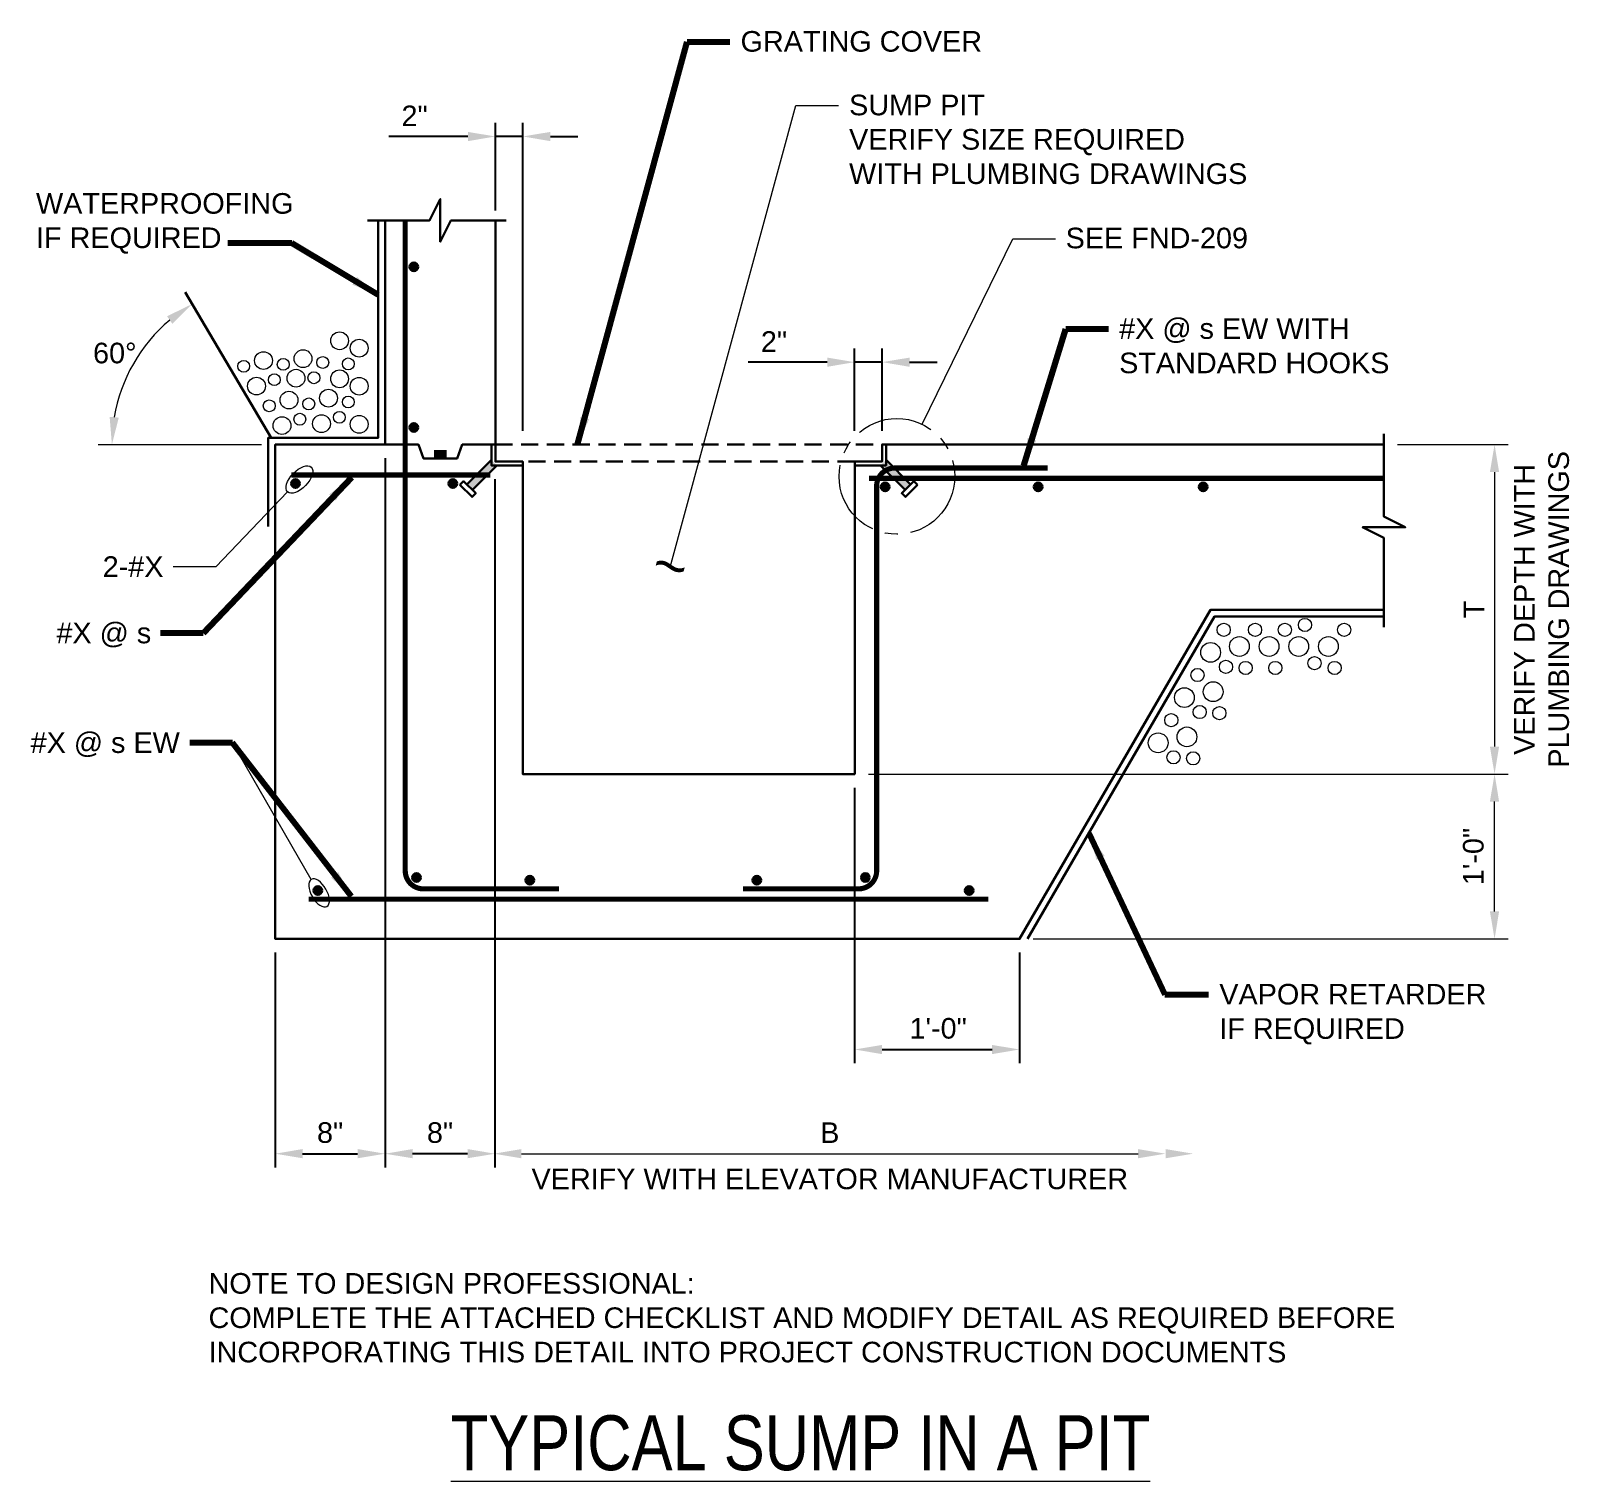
# Model space of a CAD drawing. Header units: inches. Extents: x -1138 to -1026, y 803 to 908.
import ezdxf

# ---------------------------------------------------------------- set-up
doc = ezdxf.new("R2010")
doc.units = ezdxf.units.IN
doc.header["$LTSCALE"] = 5
doc.header["$MEASUREMENT"] = 0
doc.linetypes.add('CENTER2', pattern=[1.125, 0.75, -0.125, 0.125, -0.125])
doc.linetypes.add('HIDDEN', pattern=[0.375, 0.25, -0.125])
for name, color, linetype, lineweight in [('S-ANNO-DIMS', 1, 'Continuous', 20), ('S-ANNO-TEXT', 7, 'Continuous', 20), ('S-DELT-PATT', 7, 'Continuous', 15), ('S-DETL', 3, 'Continuous', 30)]:
    doc.layers.add(name, color=color, linetype=linetype, lineweight=lineweight)
doc.styles.add('Romans', font='arial.ttf')
doc.dimstyles.get("Standard").update_dxf_attribs({"dimtxt": 0.18, "dimasz": 0.18, "dimexe": 0.18, "dimexo": 0.0625, "dimgap": 0.09, "dimtad": 0, "dimtih": 1, "dimtoh": 1, "dimdec": 4, "dimzin": 0, "dimdsep": 46, "dimtxsty": 'Standard', "dimcen": 0.09, "dimadec": 0, "dimazin": 0, "dimtfac": 1, "dimtdec": 4, "dimtofl": 0, "dimtmove": 0, "dimatfit": 3, "dimfxl": 1, "dimtolj": 1, "dimtzin": 0, "dimarcsym": 0})

# ---------------------------------------------------------------- blocks, each defined once
blk = doc.blocks.new('*D0')
at = {"layer": 'Defpoints', "color": 0, "transparency": 16777216}
for p in [(-1076.35, 884.19), (-1078.35, 878.19), (-1076.35, 878.19)]:
    blk.add_point(p, dxfattribs=at)
at = {"layer": 'S-ANNO-DIMS', "color": 0, "lineweight": -2, "transparency": 16777216}
for p, q in [((-1078.35, 879.19), (-1078.35, 885.19)), ((-1076.35, 879.19), (-1076.35, 885.19)), ((-1080.35, 884.19), (-1086.1, 884.19)), ((-1076.35, 884.19), (-1078.35, 884.19)), ((-1074.35, 884.19), (-1072.35, 884.19))]:
    blk.add_line(p, q, dxfattribs=at)
at = {"layer": 'S-ANNO-DIMS', "color": 0, "transparency": 16777216}
for points in [[(-1080.35, 884.52), (-1080.35, 883.85), (-1078.35, 884.19)], [(-1074.35, 884.52), (-1074.35, 883.85), (-1076.35, 884.19)]]:
    blk.add_solid(points, dxfattribs=at)
at = {"layer": 'S-ANNO-DIMS', "color": 0, "transparency": 16777216, "insert": (-1084.22, 885.69), "char_height": 1.5, "attachment_point": 5, "style": 'Romans'}
blk.add_mtext('\\A1;2"', dxfattribs=at)
blk = doc.blocks.new('*D1')
at = {"layer": 'Defpoints', "color": 0, "transparency": 16777216}
for p in [(-1078.35, 854.2), (-1066.35, 842.2), (-1066.35, 834.15)]:
    blk.add_point(p, dxfattribs=at)
at = {"layer": 'S-ANNO-DIMS', "color": 0, "lineweight": -2, "transparency": 16777216}
for p, q in [((-1078.35, 853.2), (-1078.35, 833.15)), ((-1066.35, 841.2), (-1066.35, 833.15)), ((-1076.35, 834.15), (-1068.35, 834.15))]:
    blk.add_line(p, q, dxfattribs=at)
at = {"layer": 'S-ANNO-DIMS', "color": 0, "transparency": 16777216}
for points in [[(-1076.35, 834.48), (-1076.35, 833.81), (-1078.35, 834.15)], [(-1068.35, 834.48), (-1068.35, 833.81), (-1066.35, 834.15)]]:
    blk.add_solid(points, dxfattribs=at)
at = {"layer": 'S-ANNO-DIMS', "color": 0, "transparency": 16777216, "insert": (-1072.27, 835.68), "char_height": 1.5, "attachment_point": 5, "style": 'Romans'}
blk.add_mtext('\\A1;1\'-0"', dxfattribs=at)
blk = doc.blocks.new('*D2')
at = {"layer": 'Defpoints', "color": 0, "transparency": 16777216}
for p in [(-1112.53, 878.19), (-1120.53, 842.2), (-1112.53, 826.56)]:
    blk.add_point(p, dxfattribs=at)
at = {"layer": 'S-ANNO-DIMS', "color": 0, "lineweight": -2, "transparency": 16777216}
for p, q in [((-1112.53, 877.19), (-1112.53, 825.56)), ((-1120.53, 841.2), (-1120.53, 825.56)), ((-1118.53, 826.56), (-1114.53, 826.56))]:
    blk.add_line(p, q, dxfattribs=at)
at = {"layer": 'S-ANNO-DIMS', "color": 0, "transparency": 16777216}
for points in [[(-1118.53, 826.9), (-1118.53, 826.23), (-1120.53, 826.56)], [(-1114.53, 826.9), (-1114.53, 826.23), (-1112.53, 826.56)]]:
    blk.add_solid(points, dxfattribs=at)
at = {"layer": 'S-ANNO-DIMS', "color": 0, "transparency": 16777216, "insert": (-1116.53, 828.09), "char_height": 1.5, "attachment_point": 5, "style": 'Romans'}
blk.add_mtext('\\A1;8"', dxfattribs=at)
blk = doc.blocks.new('*D5')
at = {"layer": 'Defpoints', "color": 0, "transparency": 16777216}
for p in [(-1039.83, 878.19), (-1078.35, 854.2), (-1031.77, 854.2)]:
    blk.add_point(p, dxfattribs=at)
at = {"layer": 'S-ANNO-DIMS', "transparency": 16777216}
for p, q in [((-1038.83, 878.19), (-1030.77, 878.19)), ((-1031.77, 876.19), (-1031.77, 856.2)), ((-1077.35, 854.2), (-1030.77, 854.2))]:
    blk.add_line(p, q, dxfattribs=at)
for points in [[(-1032.11, 876.19), (-1031.44, 876.19), (-1031.77, 878.19)], [(-1032.11, 856.2), (-1031.44, 856.2), (-1031.77, 854.2)]]:
    blk.add_solid(points, dxfattribs=at)
at = {"layer": 'S-ANNO-DIMS', "transparency": 16777216, "insert": (-1033.27, 866.19), "char_height": 1.5, "attachment_point": 5, "rotation": 90, "style": 'Romans'}
blk.add_mtext('\\A1;T', dxfattribs=at)
blk = doc.blocks.new('*D4')
at = {"layer": 'Defpoints', "color": 0, "transparency": 16777216}
for p in [(-1078.35, 854.2), (-1031.77, 854.2), (-1066.35, 842.2)]:
    blk.add_point(p, dxfattribs=at)
at = {"layer": 'S-ANNO-DIMS', "transparency": 16777216}
for p, q in [((-1077.35, 854.2), (-1030.77, 854.2)), ((-1031.77, 844.2), (-1031.77, 852.2)), ((-1065.35, 842.2), (-1030.77, 842.2))]:
    blk.add_line(p, q, dxfattribs=at)
for points in [[(-1032.11, 852.2), (-1031.44, 852.2), (-1031.77, 854.2)], [(-1032.11, 844.2), (-1031.44, 844.2), (-1031.77, 842.2)]]:
    blk.add_solid(points, dxfattribs=at)
at = {"layer": 'S-ANNO-DIMS', "transparency": 16777216, "insert": (-1033.31, 848.2), "char_height": 1.5, "attachment_point": 5, "rotation": 90, "style": 'Romans'}
blk.add_mtext('\\A1;1\'-0"', dxfattribs=at)
blk = doc.blocks.new('*D6')
at = {"layer": 'Defpoints', "color": 0, "transparency": 16777216}
for p in [(-1102.5, 900.62), (-1104.5, 894.22), (-1102.5, 878.19)]:
    blk.add_point(p, dxfattribs=at)
at = {"layer": 'S-ANNO-DIMS', "color": 0, "lineweight": -2, "transparency": 16777216}
for p, q in [((-1104.5, 895.22), (-1104.5, 901.62)), ((-1102.5, 879.19), (-1102.5, 901.62)), ((-1106.5, 900.62), (-1112.25, 900.62)), ((-1102.5, 900.62), (-1104.5, 900.62)), ((-1100.5, 900.62), (-1098.5, 900.62))]:
    blk.add_line(p, q, dxfattribs=at)
at = {"layer": 'S-ANNO-DIMS', "color": 0, "transparency": 16777216}
for points in [[(-1106.5, 900.95), (-1106.5, 900.28), (-1104.5, 900.62)], [(-1100.5, 900.95), (-1100.5, 900.28), (-1102.5, 900.62)]]:
    blk.add_solid(points, dxfattribs=at)
at = {"layer": 'S-ANNO-DIMS', "color": 0, "transparency": 16777216, "insert": (-1110.38, 902.12), "char_height": 1.5, "attachment_point": 5, "style": 'Romans'}
blk.add_mtext('\\A1;2"', dxfattribs=at)
blk = doc.blocks.new('*D3')
at = {"layer": 'Defpoints', "color": 0, "transparency": 16777216}
for p in [(-1112.53, 878.19), (-1104.53, 876.67), (-1112.53, 826.56)]:
    blk.add_point(p, dxfattribs=at)
at = {"layer": 'S-ANNO-DIMS', "color": 0, "lineweight": -2, "transparency": 16777216}
for p, q in [((-1112.53, 877.19), (-1112.53, 825.56)), ((-1104.53, 875.67), (-1104.53, 825.56)), ((-1106.53, 826.56), (-1110.53, 826.56))]:
    blk.add_line(p, q, dxfattribs=at)
at = {"layer": 'S-ANNO-DIMS', "color": 0, "transparency": 16777216}
for points in [[(-1110.53, 826.9), (-1110.53, 826.23), (-1112.53, 826.56)], [(-1106.53, 826.9), (-1106.53, 826.23), (-1104.53, 826.56)]]:
    blk.add_solid(points, dxfattribs=at)
at = {"layer": 'S-ANNO-DIMS', "color": 0, "transparency": 16777216, "insert": (-1108.53, 828.09), "char_height": 1.5, "attachment_point": 5, "style": 'Romans'}
blk.add_mtext('\\A1;8"', dxfattribs=at)

msp = doc.modelspace()

# ---------------------------------------------------------------- hatches: boundary and pattern name
at = {"layer": 'S-DELT-PATT'}
h = msp.add_hatch(color=255, dxfattribs=at)
h.dxf.hatch_style = 1
h.paths.add_polyline_path([(-1104.7853367, 877.0683959), (-1104.5864629, 876.8695221), (-1104.3875891, 876.6706483), (-1106.1758689, 874.8823685), (-1106.5736165, 875.2801161)])
h = msp.add_hatch(color=255, dxfattribs=at)
h.dxf.hatch_style = 1
h.paths.add_polyline_path([(-1076.0670228, 877.0683959), (-1076.2658966, 876.8695221), (-1076.4647704, 876.6706483), (-1074.6764906, 874.8823685), (-1074.278743, 875.2801161)])
at = {"layer": 'S-DETL', "linetype": 'Continuous'}
h = msp.add_hatch(color=256, dxfattribs=at)
h.dxf.hatch_style = 1
edge = h.paths.add_edge_path()
edge.add_arc((-1110.4375881, 891.1271916), 0.3125, -180, 180)
h = msp.add_hatch(color=256, dxfattribs=at)
h.dxf.hatch_style = 1
edge = h.paths.add_edge_path()
edge.add_arc((-1110.4375881, 879.4398733), 0.3125, -180, 180)
h = msp.add_hatch(color=256, dxfattribs=at)
h.dxf.hatch_style = 1
edge = h.paths.add_edge_path()
edge.add_arc((-1119.0480619, 875.3494881), 0.3125, -180, 180)
h = msp.add_hatch(color=256, dxfattribs=at)
h.dxf.hatch_style = 1
edge = h.paths.add_edge_path()
edge.add_arc((-1107.595964, 875.3494881), 0.3125, -180, 180)
h = msp.add_hatch(color=256, dxfattribs=at)
h.dxf.hatch_style = 1
edge = h.paths.add_edge_path()
edge.add_arc((-1076.1234121, 875.1056202), 0.3125, 360, 720, ccw=False)
h = msp.add_hatch(color=256, dxfattribs=at)
h.dxf.hatch_style = 1
edge = h.paths.add_edge_path()
edge.add_arc((-1064.9968778, 875.1056202), 0.3125, 360, 720, ccw=False)
h = msp.add_hatch(color=256, dxfattribs=at)
h.dxf.hatch_style = 1
edge = h.paths.add_edge_path()
edge.add_arc((-1052.9747629, 875.1056202), 0.3125, 360, 720, ccw=False)
h = msp.add_hatch(color=256, dxfattribs=at)
h.dxf.hatch_style = 1
edge = h.paths.add_edge_path()
edge.add_arc((-1110.236224, 846.6690528), 0.3125, -180, 180)
h = msp.add_hatch(color=256, dxfattribs=at)
h.dxf.hatch_style = 1
edge = h.paths.add_edge_path()
edge.add_arc((-1101.9965867, 846.4676887), 0.3125, -180, 180)
h = msp.add_hatch(color=256, dxfattribs=at)
h.dxf.hatch_style = 1
edge = h.paths.add_edge_path()
edge.add_arc((-1085.4732157, 846.4676887), 0.3125, 360, 720, ccw=False)
h = msp.add_hatch(color=256, dxfattribs=at)
h.dxf.hatch_style = 1
edge = h.paths.add_edge_path()
edge.add_arc((-1077.5747761, 846.6690528), 0.3125, 360, 720, ccw=False)
h = msp.add_hatch(color=256, dxfattribs=at)
h.dxf.hatch_style = 1
edge = h.paths.add_edge_path()
edge.add_arc((-1117.4298624, 845.7176887), 0.3125, 345, 705, ccw=False)
h = msp.add_hatch(color=256, dxfattribs=at)
h.dxf.hatch_style = 1
edge = h.paths.add_edge_path()
edge.add_arc((-1070.0107673, 845.7176887), 0.3125, -180, 180)

# ---------------------------------------------------------------- linework, layer by layer
at = {"layer": 'S-ANNO-DIMS'}
for p, q in [((-1133.414666, 878.18595), (-1121.5294636, 878.18595)), ((-1102.6036351, 826.5621839), (-1057.713117, 826.5621839))]:
    msp.add_line(p, q, dxfattribs=at)
msp.add_arc((-1120.5294636, 878.18595), 11.8852025, 130.252944039, 170.347055961, dxfattribs=at)
for points in [[(-1128.4024632, 887.5283479), (-1128.0160247, 886.9851078), (-1126.5795239, 888.4160433)], [(-1131.9142382, 880.1508121), (-1132.5785409, 880.2069043), (-1132.414666, 878.18595)], [(-1102.6036351, 826.8955172), (-1102.6036351, 826.2288505), (-1104.6036351, 826.5621839)], [(-1057.713117, 826.8955172), (-1057.713117, 826.2288505), (-1055.713117, 826.5621839)], [(-1055.713117, 826.8955172), (-1055.713117, 826.2288505), (-1053.713117, 826.5621839)]]:
    msp.add_solid(points, dxfattribs=at)
at = {"layer": 'S-ANNO-TEXT'}
for p, q in [((-1091.7872869, 869.2616457), (-1082.6356002, 902.884511)), ((-1082.6356002, 902.884511), (-1079.5312346, 902.884511)), ((-1119.6305374, 874.7420757), (-1124.8531402, 869.278794)), ((-1124.8531402, 869.278794), (-1127.9575058, 869.278794)), ((-1117.8986124, 846.5295875), (-1123.6338292, 856.4632744))]:
    msp.add_line(p, q, dxfattribs=at)
at = {"layer": 'S-ANNO-TEXT', "linetype": 'Continuous'}
msp.add_lwpolyline([(-1073.4274139, 879.6646096), (-1066.8478441, 893.1762914), (-1063.7418419, 893.1762914)], dxfattribs=at)
at = {"layer": 'S-ANNO-TEXT', "linetype": 'CENTER2', "ltscale": 1.5}
msp.add_circle((-1075.2723198, 875.8759453), 4.2139832, dxfattribs=at)
at = {"layer": 'S-ANNO-TEXT'}
msp.add_ellipse((-1118.7668818, 875.6427061), major_axis=(-0.8636556, -0.9006304), ratio=0.5, dxfattribs=at)
at = {"layer": 'S-ANNO-TEXT', "extrusion": (0, 0, -1)}
msp.add_ellipse((-1117.3314249, 845.5471899), major_axis=(-0.5671875, 0.9823976), ratio=0.5, dxfattribs=at)
at = {"layer": 'S-DELT-PATT'}
for centre, radius in [((-1115.8423289, 885.7445243), 0.6479989), ((-1114.4180814, 885.206809), 0.6479989), ((-1121.3800195, 884.304268), 0.6479989), ((-1118.5022744, 884.4435427), 0.6479989), ((-1122.8188921, 883.8864437), 0.4319993), ((-1119.941147, 884.0257184), 0.4319993), ((-1119.0130236, 883.0188452), 0.6479989), ((-1117.0634019, 884.1649932), 0.4319993), ((-1115.8423289, 882.9724952), 0.6479989), ((-1115.207155, 884.0592772), 0.4319993), ((-1121.8907687, 882.4475711), 0.6479989), ((-1120.5911709, 882.9117453), 0.4319993), ((-1117.7134258, 883.0510201), 0.4319993), ((-1114.4180814, 882.4347799), 0.6479989), ((-1120.9626453, 881.0086986), 0.4319993), ((-1119.5237727, 881.4265229), 0.6479989), ((-1118.0849001, 881.1479733), 0.4319993), ((-1116.6460276, 881.5657976), 0.6479989), ((-1115.207155, 881.2872481), 0.4319993), ((-1120.0345218, 879.569826), 0.6479989), ((-1118.734924, 880.0340002), 0.4319993), ((-1117.1567767, 879.7091008), 0.6479989), ((-1115.8571789, 880.173275), 0.4319993), ((-1114.4180814, 879.6627509), 0.6479989), ((-1051.484814, 864.7025577), 0.4799992), ((-1049.2035393, 864.7025577), 0.4799992), ((-1047.0435429, 864.7025577), 0.4799992), ((-1045.572622, 865.0544982), 0.4799992), ((-1042.7235503, 864.7025577), 0.4799992), ((-1052.4395418, 863.0569694), 0.7199988), ((-1050.3441766, 863.4899297), 0.7199988), ((-1048.1841803, 863.4899297), 0.7199988), ((-1046.024184, 863.4899297), 0.7199988), ((-1043.8641876, 863.4899297), 0.7199988), ((-1051.3234284, 862.0055813), 0.4799992), ((-1049.8926147, 861.9253612), 0.4799992), ((-1047.7326183, 861.9253612), 0.4799992), ((-1044.8835466, 862.2773017), 0.4799992), ((-1043.4126257, 861.9253612), 0.4799992), ((-1053.3942696, 861.4113812), 0.4799992), ((-1054.3489973, 859.7657929), 0.7199988), ((-1052.2536322, 860.1987532), 0.7199988), ((-1053.2328839, 858.7144048), 0.4799992), ((-1051.8020702, 858.6341847), 0.4799992), ((-1055.3037251, 858.1202047), 0.4799992), ((-1056.2584529, 856.4746164), 0.7199988), ((-1054.1630878, 856.9075767), 0.7199988), ((-1055.1423395, 855.4232283), 0.4799992), ((-1053.7115258, 855.3430082), 0.4799992)]:
    msp.add_circle(centre, radius, dxfattribs=at)
at = {"layer": 'S-DETL'}
for p, q in [((-1112.5294636, 878.18595), (-1112.5294636, 894.5031449)), ((-1104.5040867, 878.18595), (-1104.5040867, 894.5031449)), ((-1127.0885653, 889.2767853), (-1120.8251627, 878.68595)), ((-1106.5736165, 875.2801161), (-1104.7853367, 877.0683959)), ((-1074.278743, 875.2801161), (-1076.0670228, 877.0683959)), ((-1106.1758689, 874.8823685), (-1104.3875891, 876.6706483)), ((-1074.6764906, 874.8823685), (-1076.4647704, 876.6706483))]:
    msp.add_line(p, q, dxfattribs=at)
at = {"layer": 'S-DETL', "linetype": 'HIDDEN'}
for p, q in [((-1104.5040867, 878.18595), (-1076.3482728, 878.18595)), ((-1078.3482728, 876.9518983), (-1102.5040867, 876.9518983))]:
    msp.add_line(p, q, dxfattribs=at)
at = {"layer": 'S-DETL'}
for points in [[(-1113.805555, 894.5031449), (-1109.2928667, 894.5031459), (-1108.5167753, 896.0553287), (-1108.5167753, 892.9509631), (-1107.7406839, 894.5031461), (-1103.7279956, 894.5031469)], [(-1121.0294636, 872.2258779), (-1121.0294636, 878.68595), (-1113.0294636, 878.68595), (-1113.0294636, 894.5031449)], [(-1039.8263257, 866.162556), (-1052.4448124, 866.162556), (-1066.3482728, 842.1982683), (-1120.5294636, 842.1982683), (-1120.5294636, 878.18595), (-1110.1000044, 878.18595), (-1109.7302154, 877.1695487), (-1107.2844085, 877.1695487), (-1106.9146195, 878.18595), (-1104.5040867, 878.18595), (-1104.5040867, 876.9518983), (-1102.5040867, 876.9518983), (-1102.5040867, 854.1982683), (-1078.3482728, 854.1982683), (-1078.3482728, 876.9518983), (-1076.3482728, 876.9518983), (-1076.3482728, 878.18595), (-1039.8263257, 878.18595)], [(-1104.7853367, 878.18595), (-1104.7853367, 876.6706483), (-1102.5040867, 876.6706483)], [(-1076.0670228, 878.18595), (-1076.0670228, 876.6706483), (-1078.3482728, 876.6706483)], [(-1039.8263257, 878.9620414), (-1039.8263257, 872.9503444), (-1038.2741429, 872.174253), (-1041.3785084, 872.174253), (-1039.8263257, 871.3981616), (-1039.8263257, 864.8864647)], [(-1039.8263257, 865.662556), (-1052.1568419, 865.662556), (-1065.7702153, 842.1982683)]]:
    msp.add_lwpolyline(points, dxfattribs=at)
at = {"layer": 'S-DETL', "const_width": 0.375}
for points in [[(-1111.0625881, 894.5488345), (-1111.0625881, 847.1551887, 0.4142135624), (-1109.7500881, 845.8426887), (-1099.8720473, 845.8426887)], [(-1064.2909188, 876.4806202), (-1075.4359121, 876.4806202, 0.4142135624), (-1076.7484121, 875.1681202), (-1076.7484121, 847.1551887, -0.4142135624), (-1078.0609121, 845.8426887), (-1086.4681097, 845.8426887)]]:
    msp.add_lwpolyline(points, format="xyb", dxfattribs=at)
for points in [[(-1119.3605619, 875.9744881), (-1104.8755594, 875.9744881)], [(-1039.8263257, 875.7306202), (-1077.3109121, 875.7306202)], [(-1118.0882779, 845.0926887), (-1068.6129091, 845.0926887)]]:
    msp.add_lwpolyline(points, dxfattribs=at)
at = {"layer": 'S-DETL'}
for points in [[(-1107.0818495, 875.258019), (-1106.197966, 874.3741355), (-1105.932801, 874.6393006), (-1106.8166844, 875.523184)], [(-1073.77051, 875.258019), (-1074.6543935, 874.3741355), (-1074.9195585, 874.6393006), (-1074.0356751, 875.523184)]]:
    msp.add_lwpolyline(points, close=True, dxfattribs=at)
at = {"layer": 'S-DETL', "linetype": 'Continuous'}
for centre in [(-1110.4375881, 891.1271916), (-1110.4375881, 879.4398733), (-1119.0480619, 875.3494881), (-1107.595964, 875.3494881), (-1076.1234121, 875.1056202), (-1064.9968778, 875.1056202), (-1052.9747629, 875.1056202), (-1110.236224, 846.6690528), (-1101.9965867, 846.4676887), (-1085.4732157, 846.4676887), (-1077.5747761, 846.6690528), (-1117.4298624, 845.7176887), (-1070.0107673, 845.7176887)]:
    msp.add_circle(centre, 0.3125, dxfattribs=at)
msp.add_solid([(-1108.9680547, 877.1695487), (-1108.9680547, 877.8009046), (-1108.0465692, 877.1695487), (-1108.0465692, 877.8009046)], dxfattribs=at)

# ---------------------------------------------------------------- texts
at = {"layer": 'S-ANNO-DIMS', "char_height": 1.49999999, "attachment_point": 5, "style": 'Romans'}
for s, insert in [('\\A1;60%%D', (-1132.2015999, 884.843619)), ('\\A1;B', (-1080.1583761, 828.0939028))]:
    msp.add_mtext(s, dxfattribs=dict(at, insert=insert))
at = {"layer": 'S-ANNO-TEXT', "style": 'Romans'}
for s, insert, char_height, attachment_point in [('GRATING COVER', (-1086.6543558, 908.2925942), 1.499999989, 1), ('SUMP PIT\\PVERIFY SIZE REQUIRED \\PWITH PLUMBING DRAWINGS', (-1078.7551432, 903.6606024), 1.499999989, 1), ('WATERPROOFING \\PIF REQUIRED', (-1137.938324, 892.0831558), 1.5, 7), ('#X @ s EW WITH \\PSTANDARD HOOKS', (-1059.0983578, 887.3832675), 1.499999989, 1), ('2-#X', (-1133.0852343, 870.0548854), 1.49999999, 1), ('#X @ s', (-1136.4545122, 865.2227881), 1.49999999, 1), ('#X @ s EW', (-1138.3294293, 857.2393658), 1.49999999, 1), ('VAPOR RETARDER \\PIF REQUIRED', (-1051.8066385, 838.9246583), 1.499999989, 1), ('VERIFY WITH ELEVATOR MANUFACTURER', (-1080.1583761, 825.4788506), 1.499999989, 2), ('NOTE TO DESIGN PROFESSIONAL: \\PCOMPLETE THE ATTACHED CHECKLIST AND MODIFY DETAIL AS REQUIRED BEFORE \\PINCORPORATING THIS DETAIL INTO PROJECT CONSTRUCTION DOCUMENTS', (-1125.3801151, 817.8717906), 1.499999989, 1), ('{\\W0.8;\\LTYPICAL SUMP IN A PIT}', (-1082.2919501, 807.5164018), 4, 2)]:
    msp.add_mtext(s, dxfattribs=dict(at, insert=insert, char_height=char_height, attachment_point=attachment_point))
at = {"layer": 'S-ANNO-TEXT', "linetype": 'Continuous', "insert": (-1062.991842, 893.977451), "char_height": 1.5, "attachment_point": 1, "style": 'Romans'}
msp.add_mtext('\\A1;\\pxql;SEE FND-209', dxfattribs=at)
at = {"layer": 'S-ANNO-TEXT', "style": 'Romans'}
for s, insert, char_height, attachment_point, rotation in [('VERIFY DEPTH WITH \\PPLUMBING DRAWINGS', (-1030.3574762, 866.1921092), 1.499999989, 2, 90), ('~', (-1091.7872869, 869.2616457), 3, 5, 165)]:
    msp.add_mtext(s, dxfattribs=dict(at, insert=insert, char_height=char_height, attachment_point=attachment_point, rotation=rotation))

# ---------------------------------------------------------------- dimensions: what is measured, and where the dimension line sits
at = {"layer": 'S-ANNO-DIMS'}
for base, p1, p2, angle, override, picture, middle in [((-1102.5040867, 900.6176558), (-1104.5040901, 894.2218971), (-1102.5040867, 878.18595), 180, {"dimscale": 16, "dimtxt": 0.09375, "dimasz": 0.125, "dimexe": 0.0625, "dimgap": 0.0625, "dimdec": 5, "dimlfac": 1, "dimrnd": 0.03125, "dimzin": 7, "dimlunit": 4, "dimtxsty": 'Romans', "dimcen": 0.125, "dimadec": 4, "dimtdec": 5, "dimtofl": 1, "dimtvp": 1, "dimfrac": 2, "dimtzin": 3}, '*D6', (-1110.3789195, 900.6176558)), ((-1076.3482728, 884.18595), (-1078.3482728, 878.18595), (-1076.3482728, 878.18595), 180, {"dimscale": 16, "dimtxt": 0.09375, "dimasz": 0.125, "dimexe": 0.0625, "dimgap": 0.0625, "dimdec": 5, "dimlfac": 1, "dimrnd": 0.03125, "dimzin": 7, "dimlunit": 4, "dimtxsty": 'Romans', "dimcen": 0.125, "dimadec": 4, "dimtdec": 5, "dimtofl": 1, "dimtvp": 1, "dimfrac": 2, "dimtzin": 3}, '*D0', (-1084.2231023, 884.18595)), ((-1112.5294636, 826.5621839), (-1120.5294636, 842.1982683), (-1112.5294636, 878.18595), 180, {"dimscale": 16, "dimtxt": 0.09375, "dimasz": 0.125, "dimexe": 0.0625, "dimgap": 0.0625, "dimdec": 5, "dimlfac": 1, "dimrnd": 0.03125, "dimzin": 7, "dimlunit": 4, "dimtxsty": 'Romans', "dimcen": 0.125, "dimadec": 4, "dimtdec": 5, "dimtofl": 1, "dimtvp": 1, "dimfrac": 2, "dimtzin": 3}, '*D2', (-1116.5294636, 826.5621839)), ((-1066.3482728, 834.1460856), (-1078.3482728, 854.1982683), (-1066.3482728, 842.1982683), 180, {"dimscale": 16, "dimtxt": 0.09375, "dimasz": 0.125, "dimexe": 0.0625, "dimgap": 0.0625, "dimdec": 5, "dimlfac": 1, "dimrnd": 0.03125, "dimzin": 7, "dimlunit": 4, "dimtxsty": 'Romans', "dimcen": 0.125, "dimadec": 4, "dimtdec": 5, "dimtofl": 1, "dimtvp": 1, "dimfrac": 2, "dimtzin": 3}, '*D1', (-1072.2741013, 834.1460856)), ((-1031.7741429, 854.1982683), (-1066.3482728, 842.1982683), (-1078.3482728, 854.1982683), 270, {"dimscale": 16, "dimtxt": 0.09375, "dimasz": 0.125, "dimexe": 0.0625, "dimgap": 0.0625, "dimtih": 0, "dimtoh": 0, "dimdec": 5, "dimlfac": 1, "dimrnd": 0.03125, "dimzin": 7, "dimlunit": 4, "dimtxsty": 'Romans', "dimcen": 0.125, "dimclrd": 256, "dimclre": 256, "dimclrt": 256, "dimadec": 4, "dimtdec": 5, "dimtofl": 1, "dimtvp": 1, "dimfrac": 2, "dimtzin": 3, "dimlwd": 65535, "dimlwe": 65535}, '*D4', (-1031.7741429, 848.1982683))]:
    dim = msp.add_linear_dim(base=base, p1=p1, p2=p2, angle=angle, dimstyle='Standard', override=override, dxfattribs=at)
    dim.commit()
    dim.dimension.update_dxf_attribs({"geometry": picture, "text_midpoint": middle, "dimtype": 128})
dim = msp.add_linear_dim(base=(-1112.5294636, 826.5621839), p1=(-1104.5294636, 876.6706483), p2=(-1112.5294636, 878.18595), dimstyle='Standard', override={"dimscale": 16, "dimtxt": 0.09375, "dimasz": 0.125, "dimexe": 0.0625, "dimgap": 0.0625, "dimdec": 5, "dimlfac": 1, "dimrnd": 0.03125, "dimzin": 7, "dimlunit": 4, "dimtxsty": 'Romans', "dimcen": 0.125, "dimadec": 4, "dimtdec": 5, "dimtofl": 1, "dimtvp": 1, "dimfrac": 2, "dimtzin": 3}, dxfattribs=at)
dim.commit()
dim.dimension.update_dxf_attribs({"geometry": '*D3', "text_midpoint": (-1108.5294636, 826.5621839), "dimtype": 128})
dim = msp.add_linear_dim(base=(-1031.7741429, 854.1982683), p1=(-1039.8263257, 878.18595), p2=(-1078.3482728, 854.1982683), angle=90, text='T', dimstyle='Standard', override={"dimscale": 16, "dimtxt": 0.09375, "dimasz": 0.125, "dimexe": 0.0625, "dimgap": 0.0625, "dimtih": 0, "dimtoh": 0, "dimdec": 5, "dimlfac": 1, "dimrnd": 0.03125, "dimzin": 7, "dimlunit": 4, "dimtxsty": 'Romans', "dimcen": 0.125, "dimclrd": 256, "dimclre": 256, "dimclrt": 256, "dimadec": 4, "dimtdec": 5, "dimtofl": 1, "dimtvp": 1, "dimfrac": 2, "dimtzin": 3, "dimlwd": 65535, "dimlwe": 65535}, dxfattribs=at)
dim.commit()
dim.dimension.update_dxf_attribs({"geometry": '*D5', "text_midpoint": (-1031.7741429, 866.1921092), "dimtype": 128})

# ---------------------------------------------------------------- leaders
at = {"layer": 'S-ANNO-TEXT'}
for points, override in [([(-1098.5181904, 878.18595), (-1090.5348128, 907.5165028), (-1087.4304472, 907.5165028)], {"dimscale": 16, "dimtxt": 0.09375, "dimasz": 0.125, "dimexe": 0.0625, "dimgap": 0.0625, "dimtad": 0, "dimtih": 0, "dimtoh": 0, "dimdec": 5, "dimlfac": 16, "dimrnd": 0.03125, "dimzin": 7, "dimlunit": 4, "dimtxsty": 'Romans', "dimcen": 0.125, "dimclrd": 256, "dimclre": 256, "dimclrt": 256, "dimadec": 4, "dimtdec": 5, "dimtofl": 1, "dimtvp": 1, "dimfrac": 2, "dimtzin": 3, "dimlwd": 65535, "dimlwe": 65535}), ([(-1113.0294636, 889.0789273), (-1119.307526, 892.8592472), (-1123.9640744, 892.8592472)], {"dimscale": 16, "dimtxt": 0.09375, "dimasz": 0.125, "dimexe": 0.0625, "dimgap": 0.0625, "dimtih": 0, "dimtoh": 0, "dimdec": 5, "dimlfac": 16, "dimrnd": 0.03125, "dimzin": 7, "dimlunit": 4, "dimtxsty": 'Romans', "dimcen": 0.125, "dimclrd": 256, "dimclre": 256, "dimclrt": 256, "dimadec": 4, "dimtdec": 5, "dimtofl": 1, "dimtvp": 1, "dimfrac": 2, "dimtzin": 3, "dimlwd": 65535, "dimlwe": 65535}), ([(-1066.034146, 876.6681202), (-1062.9788148, 886.6071761), (-1059.8744492, 886.6071761)], {"dimscale": 16, "dimtxt": 0.09375, "dimasz": 0.125, "dimexe": 0.0625, "dimgap": 0.0625, "dimtad": 0, "dimtih": 0, "dimtoh": 0, "dimdec": 5, "dimlfac": 16, "dimrnd": 0.03125, "dimzin": 7, "dimlunit": 4, "dimtxsty": 'Romans', "dimcen": 0.125, "dimclrd": 256, "dimclre": 256, "dimclrt": 256, "dimadec": 4, "dimtdec": 5, "dimtofl": 1, "dimtvp": 1, "dimfrac": 2, "dimtzin": 3, "dimlwd": 65535, "dimlwe": 65535}), ([(-1114.9818346, 875.7869881), (-1125.7739188, 864.4466967), (-1128.8782844, 864.4466967)], {"dimscale": 16, "dimtxt": 0.09375, "dimasz": 0.125, "dimexe": 0.0625, "dimgap": 0.0625, "dimtad": 0, "dimtih": 0, "dimtoh": 0, "dimdec": 5, "dimlfac": 16, "dimrnd": 0.03125, "dimzin": 7, "dimlunit": 4, "dimtxsty": 'Romans', "dimcen": 0.125, "dimclrd": 256, "dimclre": 256, "dimclrt": 256, "dimadec": 4, "dimtdec": 5, "dimtofl": 1, "dimtvp": 1, "dimfrac": 2, "dimtzin": 3, "dimlwd": 65535, "dimlwe": 65535}), ([(-1114.9818346, 845.2801887), (-1123.6338292, 856.4632744), (-1126.7381948, 856.4632744)], {"dimscale": 16, "dimtxt": 0.09375, "dimasz": 0.125, "dimexe": 0.0625, "dimgap": 0.0625, "dimtad": 0, "dimtih": 0, "dimtoh": 0, "dimdec": 5, "dimlfac": 16, "dimrnd": 0.03125, "dimzin": 7, "dimlunit": 4, "dimtxsty": 'Romans', "dimcen": 0.125, "dimclrd": 256, "dimclre": 256, "dimclrt": 256, "dimadec": 4, "dimtdec": 5, "dimtofl": 1, "dimtvp": 1, "dimfrac": 2, "dimtzin": 3, "dimlwd": 65535, "dimlwe": 65535}), ([(-1061.300328, 849.9026571), (-1055.7725889, 838.1485669), (-1052.5827299, 838.1485669)], {"dimscale": 16, "dimtxt": 0.09375, "dimasz": 0.125, "dimexe": 0.0625, "dimgap": 0.0625, "dimtih": 0, "dimtoh": 0, "dimdec": 5, "dimlfac": 16, "dimrnd": 0.03125, "dimzin": 7, "dimlunit": 4, "dimtxsty": 'Romans', "dimcen": 0.125, "dimclrd": 256, "dimclre": 256, "dimclrt": 256, "dimadec": 4, "dimtdec": 5, "dimtofl": 1, "dimtvp": 1, "dimfrac": 2, "dimtzin": 3, "dimlwd": 65535, "dimlwe": 65535})]:
    msp.add_leader(points, dimstyle='Standard', override=override, dxfattribs=at)

doc.saveas('drawing.dxf')
